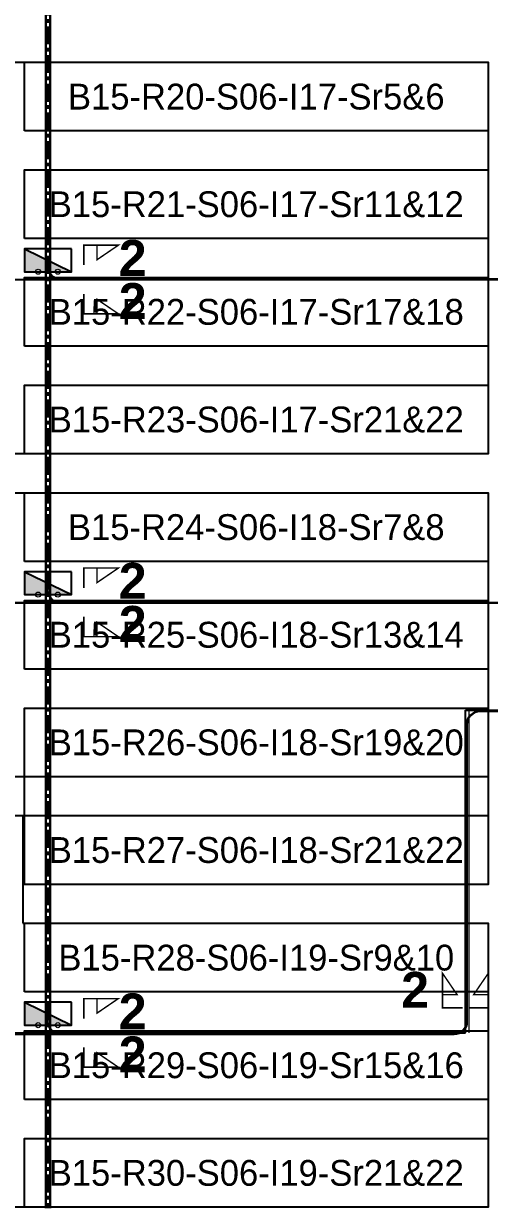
# Model space of a CAD drawing. Header units: metres. Extents: x 529982 to 530436, y 2674144 to 2674502.
# Drawn here: x 530144.3 to 530176.8, y 2674279.2 to 2674361.8 of the extents above; entities that cross this region are included whole.
import ezdxf
from ezdxf.enums import TextEntityAlignment as Align

# ---------------------------------------------------------------- set-up
doc = ezdxf.new("R2010")
doc.units = ezdxf.units.M
doc.linetypes.add('CENTER', pattern=[2, 1.25, -0.25, 0.25, -0.25])
for name, color, linetype in [('DC Trench BL-15', 40, 'Continuous'), ('E-Inverter Grouping', 2, 'Continuous'), ('Inverter Block-15', 7, 'Continuous'), ('LT Cable(AG) INV to LT Panel BL-15', 2, 'Continuous'), ('Messenger Wire Block-15(Master Path)', 30, 'Continuous'), ('Messenger Wire Block-15(MW Path)', 191, 'Continuous'), ('MMS Table Block-15', 8, 'Continuous'), ('Plan Line - DC BL-15', 40, 'Continuous'), ('Section Marking BL-15', 2, 'Continuous')]:
    doc.layers.add(name, color=color, linetype=linetype)
doc.layers.add('PILE', color=1, linetype='Continuous', lineweight=15)
doc.styles.add('BoldTextStyle', font='arialbd.ttf')
doc.styles.get("Standard").update_dxf_attribs({"font": 'Adani Regular.ttf'})

# ---------------------------------------------------------------- blocks, each defined once
blk = doc.blocks.new('MMS Table (32.292 x 4.788)')
at = {"color": 0}
blk.add_lwpolyline([(0, -0.002), (0, 4.786), (32.292, 4.786), (32.292, -0.002)], close=True, dxfattribs=at)
at = {"color": 7}
blk.add_attdef('ID1', text='', height=1.8, dxfattribs=at).set_placement((16.146, 2.392), align=Align.MIDDLE_CENTER)
blk = doc.blocks.new('Inverter Block')
h = blk.add_hatch(color=0)
h.dxf.hatch_style = 1
h.paths.add_polyline_path([(-1.456, 2.269), (-1.456, 0.846), (1.456, 0.846)])
at = {"color": 0}
blk.add_lwpolyline([(1.456, 2.269), (-1.456, 2.269), (-1.456, 0.846), (1.456, 0.846)], close=True, dxfattribs=at)
blk.add_lwpolyline([(-1.456, 2.269), (1.456, 0.846)], dxfattribs=at)
at = {"layer": 'PILE'}
for centre in [(-0.613, 0.846), (0.613, 0.846)]:
    blk.add_circle(centre, 0.156, dxfattribs=at)
at = {"color": 7}
blk.add_attdef('ID', (-1.456, 3.006), '', height=1.8, dxfattribs=at)

msp = doc.modelspace()

# ---------------------------------------------------------------- linework, layer by layer
at = {"layer": 'DC Trench BL-15', "color": 40, "const_width": 0.15}
msp.add_lwpolyline([(530146.183, 2674411.577), (530145.883, 2674411.577), (530145.883, 2674279.289), (530146.183, 2674279.289)], close=True, dxfattribs=at)
at = {"layer": 'E-Inverter Grouping'}
for points in [[(530176.687, 2674331.789), (530112.003, 2674331.789), (530112.003, 2674339.289), (530079.611, 2674339.289), (530079.611, 2674359.077), (530176.687, 2674359.077)], [(530176.687, 2674301.789), (530144.395, 2674301.789), (530144.395, 2674309.289), (530079.611, 2674309.289), (530079.611, 2674336.577), (530111.903, 2674336.577), (530111.903, 2674329.077), (530176.687, 2674329.077)], [(530144.295, 2674299.077), (530176.687, 2674299.077), (530176.687, 2674279.289), (530079.611, 2674279.289), (530079.611, 2674306.577), (530144.295, 2674306.577)]]:
    msp.add_lwpolyline(points, close=True, dxfattribs=at)
at = {"layer": 'LT Cable(AG) INV to LT Panel BL-15'}
for points in [[(530201.827, 2674294.17), (530199.711, 2674294.17, -0.149122), (530199.209, 2674294.323), (530197.54, 2674295.446, 0.149122), (530197.038, 2674295.599), (530190.921, 2674295.599, -0.414214), (530190.021, 2674296.499), (530190.021, 2674307.543, -0.011119), (530190.022, 2674307.583), (530190.08, 2674308.891, 0.011119), (530190.081, 2674308.931), (530190.081, 2674343.025, 0.414214), (530189.181, 2674343.925), (530049.758, 2674343.925, -0.414214), (530048.858, 2674344.825), (530048.858, 2674345.19)], [(530201.827, 2674294.195), (530199.711, 2674294.195, -0.149122), (530199.209, 2674294.348), (530197.54, 2674295.471, 0.149122), (530197.038, 2674295.624), (530190.946, 2674295.624, -0.414214), (530190.046, 2674296.524), (530190.046, 2674307.543, -0.011119), (530190.047, 2674307.583), (530190.105, 2674308.891, 0.011119), (530190.106, 2674308.931), (530190.106, 2674343.05, 0.414214), (530189.206, 2674343.95), (530146.934, 2674343.95, -0.414214), (530146.034, 2674344.85), (530146.034, 2674345.19)], [(530203.984, 2674294.12), (530199.711, 2674294.12, -0.149122), (530199.209, 2674294.273), (530197.54, 2674295.396, 0.149122), (530197.038, 2674295.549), (530190.871, 2674295.549, -0.414214), (530189.971, 2674296.449), (530189.971, 2674307.544, -0.011119), (530189.972, 2674307.584), (530190.03, 2674308.893, 0.011119), (530190.031, 2674308.933), (530190.031, 2674320.475, 0.414214), (530189.131, 2674321.375), (530049.758, 2674321.375, -0.414214), (530048.858, 2674322.275), (530048.858, 2674322.69)], [(530203.984, 2674294.145), (530199.711, 2674294.145, -0.149122), (530199.209, 2674294.298), (530197.54, 2674295.421, 0.149122), (530197.038, 2674295.574), (530190.896, 2674295.574, -0.414214), (530189.996, 2674296.474), (530189.996, 2674307.544, -0.011119), (530189.997, 2674307.584), (530190.055, 2674308.892, 0.011119), (530190.056, 2674308.932), (530190.056, 2674320.5, 0.414214), (530189.156, 2674321.4), (530146.934, 2674321.4, -0.414214), (530146.034, 2674322.3), (530146.034, 2674322.69)], [(530203.984, 2674294.07), (530199.711, 2674294.07, -0.149122), (530199.209, 2674294.223), (530197.54, 2674295.346, 0.149122), (530197.038, 2674295.499), (530190.821, 2674295.499, -0.414214), (530189.921, 2674296.399), (530189.921, 2674307.546, -0.011119), (530189.922, 2674307.586), (530189.98, 2674308.894, 0.011119), (530189.981, 2674308.934), (530189.981, 2674312.925, 0.414214), (530189.081, 2674313.825), (530176.114, 2674313.825, 0.414214), (530175.214, 2674312.925), (530175.214, 2674292.225, -0.414214), (530174.314, 2674291.325), (530049.758, 2674291.325, -0.414214), (530048.858, 2674292.225), (530048.858, 2674292.69)], [(530203.984, 2674294.095), (530199.711, 2674294.095, -0.149122), (530199.209, 2674294.248), (530197.54, 2674295.371, 0.149122), (530197.038, 2674295.524), (530190.846, 2674295.524, -0.414214), (530189.946, 2674296.424), (530189.946, 2674307.545, -0.011119), (530189.947, 2674307.585), (530190.005, 2674308.893, 0.011119), (530190.006, 2674308.933), (530190.006, 2674312.95, 0.414214), (530189.106, 2674313.85), (530176.089, 2674313.85, 0.414214), (530175.189, 2674312.95), (530175.189, 2674292.25, -0.414214), (530174.289, 2674291.35), (530146.934, 2674291.35, -0.414214), (530146.034, 2674292.25), (530146.034, 2674292.69)]]:
    msp.add_lwpolyline(points, format="xyb", dxfattribs=at)
at = {"layer": 'Messenger Wire Block-15(Master Path)'}
for points in [[(530047.219, 2674343.937), (530190.093, 2674343.937)], [(530047.219, 2674321.437), (530190.093, 2674321.437)], [(530175.101, 2674313.937), (530190.093, 2674313.937)], [(530175.101, 2674291.437), (530175.101, 2674313.937)], [(530047.219, 2674291.437), (530175.101, 2674291.437)]]:
    msp.add_lwpolyline(points, dxfattribs=at)
at = {"layer": 'Messenger Wire Block-15(MW Path)', "const_width": 0.1}
for points in [[(530047.219, 2674343.937), (530190.093, 2674343.937)], [(530047.219, 2674321.437), (530190.093, 2674321.437)], [(530175.101, 2674313.937), (530190.093, 2674313.937)], [(530175.351, 2674291.437), (530175.351, 2674313.937)], [(530047.219, 2674291.437), (530175.101, 2674291.437)]]:
    msp.add_lwpolyline(points, dxfattribs=at)
at = {"layer": 'Plan Line - DC BL-15', "color": 6, "linetype": 'CENTER'}
msp.add_lwpolyline([(530146.034, 2674411.577), (530146.034, 2674279.289)], dxfattribs=at)
at = {"layer": 'Section Marking BL-15', "color": 94, "lineweight": 35, "true_color": 0x00a500, "const_width": 0.1}
for points in [[(530148.534, 2674344.937), (530148.534, 2674346.327), (530150.934, 2674346.327), (530149.454, 2674345.317), (530149.454, 2674346.327)], [(530148.534, 2674342.937), (530148.534, 2674341.547), (530150.934, 2674341.547), (530149.454, 2674342.557), (530149.454, 2674341.547)], [(530148.534, 2674322.437), (530148.534, 2674323.827), (530150.934, 2674323.827), (530149.454, 2674322.817), (530149.454, 2674323.827)], [(530148.534, 2674320.437), (530148.534, 2674319.047), (530150.934, 2674319.047), (530149.454, 2674320.057), (530149.454, 2674319.047)], [(530174.901, 2674293.187), (530173.511, 2674293.187), (530173.511, 2674295.587), (530174.521, 2674294.107), (530173.511, 2674294.107)], [(530175.301, 2674293.187), (530176.691, 2674293.187), (530176.691, 2674295.587), (530175.681, 2674294.107), (530176.691, 2674294.107)], [(530148.534, 2674292.437), (530148.534, 2674293.827), (530150.934, 2674293.827), (530149.454, 2674292.817), (530149.454, 2674293.827)], [(530148.534, 2674290.437), (530148.534, 2674289.047), (530150.934, 2674289.047), (530149.454, 2674290.057), (530149.454, 2674289.047)]]:
    msp.add_lwpolyline(points, dxfattribs=at)

# ---------------------------------------------------------------- block references
at = {"layer": 'Inverter Block-15'}
ref = msp.add_blockref('Inverter Block', (530146.034, 2674343.525), dxfattribs=dict(at, xscale=1.124999999976148, yscale=1.124999999976148, zscale=1.124999999976148))
ref.add_attrib('ID', 'B15-I17-ASB08', (530123.841, 2674344.33), dxfattribs={"layer": '0', "color": 7, "height": 2.025})
ref = msp.add_blockref('Inverter Block', (530146.034, 2674321.025), dxfattribs=dict(at, xscale=1.124999999976148, yscale=1.124999999976148, zscale=1.124999999976148))
ref.add_attrib('ID', 'B15-I18-ASB07', (530123.841, 2674321.83), dxfattribs={"layer": '0', "color": 7, "height": 2.025})
ref = msp.add_blockref('Inverter Block', (530146.034, 2674291.025), dxfattribs=dict(at, xscale=1.124999999976148, yscale=1.124999999976148, zscale=1.124999999976148))
ref.add_attrib('ID', 'B15-I19-ASB07', (530123.841, 2674291.83), dxfattribs={"layer": '0', "color": 7, "height": 2.025})
at = {"layer": 'MMS Table Block-15'}
for p, values in [((530144.395, 2674354.291), {'ID1': 'B15-R20-S06-I17-Sr5&6'}), ((530144.395, 2674346.791), {'ID1': 'B15-R21-S06-I17-Sr11&12'}), ((530144.395, 2674339.291), {'ID1': 'B15-R22-S06-I17-Sr17&18'}), ((530144.395, 2674331.791), {'ID1': 'B15-R23-S06-I17-Sr21&22'}), ((530144.395, 2674324.291), {'ID1': 'B15-R24-S06-I18-Sr7&8'}), ((530144.395, 2674316.791), {'ID1': 'B15-R25-S06-I18-Sr13&14'}), ((530144.395, 2674309.291), {'ID1': 'B15-R26-S06-I18-Sr19&20'}), ((530144.395, 2674301.791), {'ID1': 'B15-R27-S06-I18-Sr21&22'}), ((530144.395, 2674294.291), {'ID1': 'B15-R28-S06-I19-Sr9&10'}), ((530144.395, 2674286.791), {'ID1': 'B15-R29-S06-I19-Sr15&16'}), ((530144.395, 2674279.291), {'ID1': 'B15-R30-S06-I19-Sr21&22'})]:
    msp.add_blockref('MMS Table (32.292 x 4.788)', p, dxfattribs=at).add_auto_attribs(values)

# ---------------------------------------------------------------- texts
at = {"layer": 'Section Marking BL-15', "color": 94, "true_color": 0x00a500, "style": 'BoldTextStyle'}
for p in [(530151.934, 2674345.437), (530151.934, 2674342.437), (530151.934, 2674322.937), (530151.934, 2674319.937), (530171.601, 2674294.437), (530151.934, 2674292.937), (530151.934, 2674289.937)]:
    msp.add_text('2', height=2.5, dxfattribs=at).set_placement(p, align=Align.MIDDLE_CENTER)

doc.saveas('drawing.dxf')
